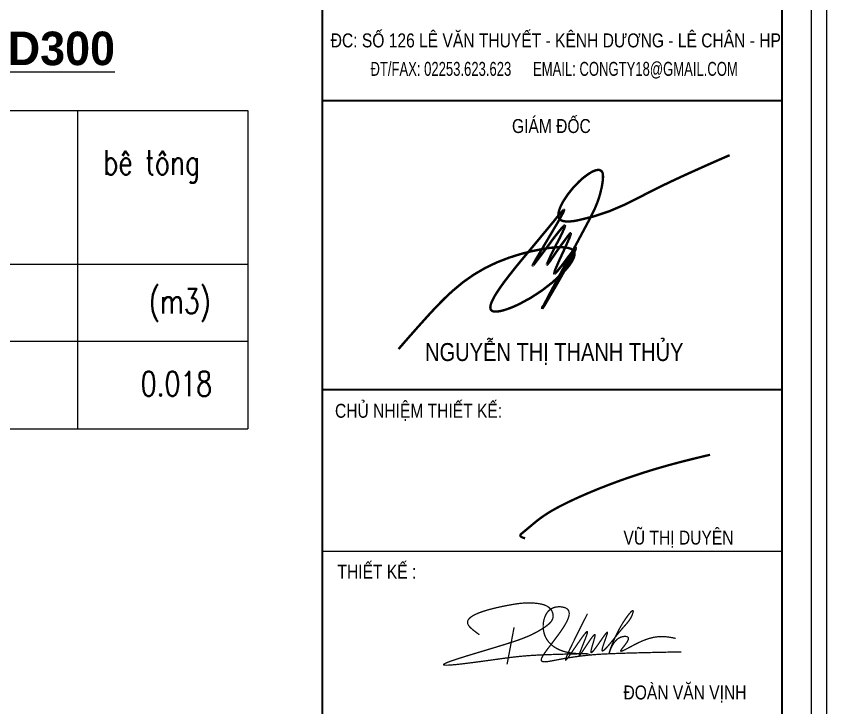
# Model space of a CAD drawing. Header units: inches. Extents: x -676 to 53517, y -16349 to 46516.
# Drawn here: x 33189 to 34831, y -2276 to -876 of the extents above; entities that cross this region are included whole.
import ezdxf
from ezdxf.enums import TextEntityAlignment as Align

# ---------------------------------------------------------------- set-up
doc = ezdxf.new("R2010")
doc.units = ezdxf.units.IN
doc.header["$MEASUREMENT"] = 0
for name, color, linetype in [('ENTTNTHIETKE1', 2, 'Continuous'), ('KHUNGTEN', 5, 'Continuous'), ('T.bao', 6, 'Continuous'), ('TXT', 5, 'Continuous')]:
    doc.layers.add(name, color=color, linetype=linetype)
for name, color, linetype, lineweight in [('ISO', 153, 'Continuous', 13), ('LC ISO', 153, 'Continuous', 13), ('LC Net dam 1', 30, 'Continuous', 30), ('LC Net thay', 7, 'Continuous', 25), ('LC Text1', 3, 'Continuous', 20), ('LC Text2', 7, 'Continuous', 25), ('THEP', 1, 'Continuous', 35)]:
    doc.layers.add(name, color=color, linetype=linetype, lineweight=lineweight)
doc.styles.add('LC 1', font='')
doc.styles.add('LC 3', font='vnsimli.shx', dxfattribs={"width": 0.75})
doc.styles.add('style1', font='')
doc.styles.add('T2', font='', dxfattribs={"width": 0.8})
doc.styles.get('LC 1').set_extended_font_data('.VnAvantH', bold=True)
doc.styles.get('style1').set_extended_font_data('.VnAvantH')
doc.styles.get('T2').set_extended_font_data('.VnArialH')

# ---------------------------------------------------------------- blocks, each defined once
blk = doc.blocks.new('TIEUDE2')
at = {"layer": 'LC Text2', "color": 7, "style": 'LC 1'}
blk.add_attdef('%%UTIªU§Ò', text='', height=3.5, dxfattribs=at).set_placement((0, 0), align=Align.BOTTOM_CENTER)
blk.add_attdef('TL', text='', height=2.2, dxfattribs=at).set_placement((0, -1.800000000000011), align=Align.TOP_CENTER)
blk = doc.blocks.new('chu ki Miss Duyen')
at = {"layer": 'ISO', "ltscale": 2, "const_width": 40}
blk.add_lwpolyline([(842.5517968513304, 224.5242931772373), (838.3758686289402, 224.8301950237437), (836.2845564869458, 224.9884043185375), (834.1892267079893, 225.1529236591596), (832.0885400797561, 225.3258563942363), (829.9811573899278, 225.5093058723796), (827.8657394261791, 225.7053754422013), (826.8045987127334, 225.8088000579373), (825.7409469761915, 225.9161684523206), (824.6746168150094, 226.0277435439275), (823.6054408276505, 226.1437882513346), (822.5332516125709, 226.2645654931257), (821.4578817682304, 226.3903381878699), (820.3791638930961, 226.5213692541438), (819.2969305856168, 226.657921610531), (818.2110144442631, 226.8002581756009), (817.1212480674876, 226.9486418679371), (816.0274640537573, 227.1033356061089), (814.9294950015246, 227.2646023087), (813.8271735092567, 227.4327048942796), (812.7203321754059, 227.6079062814315), (811.6088035984394, 227.7904693887322), (810.4924203768132, 227.9806571347435), (809.3710151089908, 228.1787324380639), (808.2444203934283, 228.3849582172552), (807.1124688285854, 228.5995973909012), (805.9749930129292, 228.8229128775711), (804.8318255449121, 229.0551675958486), (803.6827990229976, 229.2966244643103), (802.5277460456418, 229.5475464015253), (801.3664992113117, 229.8081963260775), (800.1988911184635, 230.0788371565432), (799.0247543655569, 230.3597318114989), (797.843921551048, 230.651143209514), (796.6811180879595, 230.9469067674945), (795.4617446857301, 231.2665234855522), (794.2614852108236, 231.5907624610845), (793.056669774196, 231.9260636092222), (791.8485212992528, 232.2724393437747), (790.6382627093844, 232.6299020785737), (789.4271169279891, 232.9984642274285), (788.2163068784685, 233.3781382041707), (787.0070554842168, 233.7689364226098), (785.8005856686286, 234.1708712965701), (784.5981203551055, 234.5839552398684), (783.4008824670382, 235.0082006663288), (782.210094927832, 235.4436199897682), (781.0269806608776, 235.8902256240108), (779.8527625895731, 236.3480299828734), (778.6886636373201, 236.817045480173), (777.5359067275094, 237.2972845297336), (776.9641637020832, 237.5416167659278), (776.3957147835426, 237.7887595453722), (775.8307128373126, 238.0387144197884), (775.2693107288178, 238.2914829409128), (774.7116613234793, 238.5470666604597), (774.1579174867256, 238.8054671301652), (773.6082320839814, 239.0666859017583), (773.0627579806678, 239.330724526968), (772.5216480422168, 239.5975845575085), (771.9850551340423, 239.8672675451235), (771.45313212158, 240.1397750415272), (770.9260318702436, 240.4151085984558), (770.4039072454689, 240.6932697676457), (769.8869111126733, 240.9742601007965), (769.3751963372852, 241.2580811496591), (768.868915784722, 241.5447344659478), (768.3682223204196, 241.8342216014062), (767.8732688097916, 242.1265441077412), (767.3842081182702, 242.4217035366964), (766.9011931112764, 242.7197014399935), (766.4243766542386, 243.0205393693614), (765.9539116125743, 243.3242188765216), (765.4899508517155, 243.6307415132105), (765.0326472370834, 243.9401088311497), (764.5821536341064, 244.2523223820681), (764.1386229082018, 244.5673837176946), (763.7022079247981, 244.8852943897509), (763.2730615493238, 245.2060559499732), (762.8513366471961, 245.5296699500905), (762.4371860838473, 245.856137941817), (762.0307627246948, 246.185461476889), (761.6322194351706, 246.5176421070355), (761.2417090806921, 246.8526813839781), (760.8593845266878, 247.1905808594529), (760.4853986385824, 247.5313420851744), (760.1199042818007, 247.8749666128788), (759.7630543217638, 248.2214559943022), (759.4150016239037, 248.5708117811519), (759.0758990536378, 248.9230355251711), (758.7458994763911, 249.2781287780817), (758.4251557575953, 249.6360930916126), (758.1138207626682, 249.9969300174853), (757.8120473570343, 250.3606411074361), (757.5199884061221, 250.7272279131867), (757.2377967753491, 251.0966919864586), (756.9656253301546, 251.4690348789954), (756.7036269359487, 251.8442581425188), (756.4519544581635, 252.2223633287504), (756.2107607622202, 252.6033519894263), (755.980198713547, 252.987225676261), (755.7604211775651, 253.373985940998), (755.5515810196994, 253.7636343353515), (755.353831105378, 254.1561724110579), (755.1673243000223, 254.5516017198388), (754.9228993052384, 255.1161388563341), (754.8286427091589, 255.3511389286141), (754.6766167006426, 255.7552263960388), (754.5360284405506, 256.1621487988159), (754.40676778946, 256.5718682497463), (754.2887246079445, 256.9843468616382), (754.1817887565885, 257.3995467472996), (754.0858500959657, 257.8174300195242), (754.000798486657, 258.23795879112), (753.9265237892432, 258.6610951748808), (753.862915864298, 259.0868012836218), (753.8098645724021, 259.5150392301366), (753.7672597741366, 259.9457711272407), (753.734991330075, 260.3789590877204), (753.7129491008018, 260.8145652243838), (753.7010229468906, 261.2525516500464), (753.6991027289223, 261.6928804774943), (753.7070783074741, 262.1355138195358), (753.724839543127, 262.5804137889791), (753.7522762964581, 263.0275424986248), (753.7892784280448, 263.4768620612667), (753.8357357984678, 263.9283345897202), (753.8915382683044, 264.381922196786), (753.9565756981356, 264.8375869952579), (754.0307379485348, 265.2952910979511), (754.113914880083, 265.7549966176521), (754.2059963533611, 266.2166656671834), (754.3068722289463, 266.6802603593314), (754.4164323674158, 267.1457428069116), (754.5345666293506, 267.6130751227174), (754.6611648753242, 268.0822194195644), (754.7961169659211, 268.5531378102387), (754.9393127617186, 269.0257924075486), (755.090642123294, 269.5001453243021), (755.2499949112243, 269.9761586733002), (755.4172609860907, 270.4537945673437), (755.5923302084702, 270.9330151192407), (755.7750924389402, 271.4137824417849), (755.9654375380851, 271.8960586477915), (756.1632553664786, 272.379805850047), (756.3684357846978, 272.8649861613667), (756.5808686533237, 273.3515616945515), (756.8004438329372, 273.8394945624095), (757.0270511841118, 274.3287468777271), (757.260580567432, 274.8192807533196), (757.5009218434716, 275.3110583019879), (757.7479648728076, 275.8040416365402), (758.0015995160247, 276.29819286977), (758.2617156336964, 276.7934741144782), (758.5282030864073, 277.2898474834801), (758.8009517347273, 277.7872750895694), (759.0798514392409, 278.285719045547), (759.3647920605254, 278.7851414642282), (759.6556634591616, 279.2855044583994), (759.9523554957232, 279.7867701408759), (760.254758030791, 280.2889006244586), (760.5627609249423, 280.7918580219484), (760.8762540387615, 281.2956044461462), (761.1951272328188, 281.8001020098527), (761.5192703676985, 282.3053128258834), (761.8485733039779, 282.8111990070247), (762.1829259022343, 283.3177226660919), (762.5222180230485, 283.8248459158785), (762.8663395269978, 284.3325308692001), (763.2151802746594, 284.8407396388429), (763.5686301266142, 285.3494343376224), (763.9265789434357, 285.8585770783393), (764.2889165857123, 286.3681299737946), (765.026317788921, 287.3883146801309), (765.7799526208692, 288.4096853590527), (766.5489399661892, 289.4319389129887), (767.3323987095027, 290.4547722443604), (768.1294477354422, 291.4778822555891), (768.9392059286329, 292.5009658490962), (769.7607921737108, 293.5237199273106), (770.5933253552976, 294.5458413926463), (771.4359243580184, 295.5670271475392), (772.2877080665166, 296.5869740943963), (773.147795365403, 297.6053791356535), (774.0153051393172, 298.621939173725), (774.8893562728845, 299.6363511110394), (775.7690676507336, 300.6483118500255), (776.6535581574935, 301.6575182930901), (777.541946677793, 302.6636673426692), (778.4333520962609, 303.666455901177), (780.2216891662065, 305.6607391546931), (781.1168585869455, 306.6516276545444), (782.0115204443646, 307.6379432730173), (782.9047936230963, 308.6193829125405), (783.7957970077659, 309.5956434755353), (784.6836494829986, 310.5664218644233), (785.5674699334304, 311.5314149816259), (786.2066991903121, 312.2288610494579), (787.3198214841832, 313.4429706930678), (788.1878126904157, 314.3894352486896), (789.050435560468, 315.3298118121675), (789.9077715171916, 316.2641974376311), (790.7599019834197, 317.1926891791954), (791.6069083819966, 318.1153840909901), (792.4488721357666, 319.0323792271301), (793.2858746675702, 319.9437716417524), (794.1179974002443, 320.8496583889792), (794.945321756637, 321.7501365229182), (795.7679291595887, 322.6453030977136), (796.5859010319364, 323.5352551674732), (797.3993187965243, 324.4200897863338), (798.2082638761931, 325.2999040084105), (799.0128176937833, 326.1747948878256), (799.8130616721428, 327.0448594787085), (800.6090772341049, 327.910194835189), (801.4009458025175, 328.7708980113748), (802.1887488002176, 329.6270660613955), (802.9725676500493, 330.4787960393805), (803.7524837748533, 331.3261849994524), (804.5285785974738, 332.169329995726), (805.3009335407478, 333.0083280823383), (806.0696300275158, 333.8432763134042), (806.8347494806258, 334.6742717430461), (807.5963733229146, 335.5014114253936), (808.3545829772265, 336.3247924145689), (809.1094598663985, 337.1445117646945), (809.8610854132748, 337.9606665298998), (810.6095410406997, 338.7733537642926), (811.35490817151, 339.582670522017), (812.0972682285537, 340.3887138571808), (812.8367026346641, 341.191580823921), (814.3071201854655, 342.7881738685901), (815.7668122066461, 344.3732260890247), (817.2164300809418, 345.9475139182177), (818.6566251910808, 347.5118137891404), (820.0880489197953, 349.0669021348076), (821.5113526498244, 350.6135553881904), (822.9271877638894, 352.1525499822819), (824.3362056447368, 353.6846623500751), (825.739057675084, 355.2106689245629), (827.1363952376705, 356.7313461387312), (828.5288697152282, 358.2474704255728), (829.9171324904892, 359.7598182180736), (831.3018349461854, 361.2691659492266), (834.0631644298082, 364.2819669594392), (839.5717604024903, 370.3057312952369), (841.5452825030079, 372.468824414711), (845.0944945374977, 376.3661403891092), (847.8672421682677, 379.4169282506482), (850.6476360439701, 382.4811081811422), (853.4356403530692, 385.5583322964449), (856.2312192840291, 388.6482527124244), (859.034337025314, 391.75052154492), (861.8449577653882, 394.8647909097926), (864.663045692716, 397.9907129228959), (867.4885649957614, 401.1279397000762), (870.3214798629815, 404.2761233571946), (873.1617544828478, 407.4349160101046), (876.0093530438207, 410.6039697746601), (878.864239734361, 413.7829367667073), (881.7263787429401, 416.9714691020999), (884.595734258015, 420.1692188967063), (887.4722704680498, 423.3758382663655), (890.3559515615125, 426.5909793269311), (893.2467417268635, 429.8142941942642), (896.1446051525672, 433.0454349842184), (899.0495060270841, 436.2840538126402), (901.9614085388821, 439.5298027953904), (904.8802768764253, 442.7823340483155), (907.8060752281744, 446.0412996872765), (910.7387677825973, 449.3063518281197), (913.6783187281508, 452.577142586706), (916.6246922533028, 455.853324078882), (919.5778525465175, 459.1345484205085), (922.5377637962556, 462.420467727432), (925.5043901909849, 465.7107341155061), (928.4776959191659, 469.0049997005917), (931.4576451692665, 472.3029165985354), (934.4442021297436, 475.604136925198), (937.4373309890652, 478.9083127964259), (940.4369959356918, 482.2150963280801), (943.4431611580912, 485.524139636007), (946.4557908447277, 488.8350948360603), (949.4748491840583, 492.1476140440936), (952.5003003645543, 495.461349375968), (955.5321085746727, 498.7759529475297), (958.5702380028815, 502.0910768746326), (961.6146528376448, 505.4063732731374), (964.6653172674232, 508.7214942588907), (967.722195480681, 512.0360919477462), (970.7852516658822, 515.3498184555574), (973.8544500114949, 518.6623258981781), (976.9297547059759, 521.9732663914692), (980.0111299377895, 525.2822920512772), (983.0985398954035, 528.5890549934556), (986.1919487672822, 531.8932073338583), (989.2913207418824, 535.1944011883388), (992.3966200076757, 538.4922886727581), (995.507810753119, 541.7865219029554), (998.6248571666802, 545.0767529947989), (1001.747723436823, 548.3626340641349), (1004.876373752009, 551.6438172268172), (1008.010772300702, 554.9199545986921), (1011.150883271366, 558.190698295628), (1014.296670852465, 561.4557004334711), (1017.448099232464, 564.7146131280751), (1020.605132599827, 567.9670884952939), (1023.76773514301, 571.2127786509809), (1026.935871050489, 574.45133571099), (1030.109504510718, 577.6824117911747), (1033.288599712163, 580.9056590073887), (1036.47312084329, 584.1207294754859), (1039.663032092561, 587.3272753113124), (1042.858297648439, 590.5249486307366), (1046.058881699391, 593.7134015496049), (1048.670473902137, 596.304144986847), (1052.475864317388, 600.0613694381973), (1055.692200977937, 603.2206784700902), (1058.913730817949, 606.3702794761775), (1062.140426231148, 609.5102382149198), (1065.372259611278, 612.6406204448067), (1068.609203352058, 615.761491924306), (1071.851229847223, 618.8729184118783), (1075.098311490503, 621.974965666006), (1078.350420675626, 625.0676994451642), (1081.607529796329, 628.1511855078279), (1084.869611246333, 631.2254896124577), (1088.136637419379, 634.2906775175361), (1091.408580709191, 637.3468149815308), (1094.685413509502, 640.3939677629169), (1097.967108214041, 643.4322016201695), (1101.253637216541, 646.4615823117565), (1104.544972910731, 649.4821755961602), (1107.84108769034, 652.4940472318413), (1111.141953949103, 655.4972629772747), (1114.447544080747, 658.4918885909428), (1117.757830479004, 661.4779898313063), (1121.072785537603, 664.4556324568475), (1124.392381650276, 667.4248822260342), (1127.716591210752, 670.3858048973416), (1131.045386612765, 673.3384662292447), (1134.378740250042, 676.2829319802113), (1137.716624516317, 679.2192679087093), (1141.059011805315, 682.1475397732283), (1144.405874510776, 685.0678133322217), (1147.757185026421, 687.9801543441718), (1151.112915745984, 690.8846285675609), (1154.473039063196, 693.7813017608423), (1157.83752737179, 696.6702396825058), (1161.206353065492, 699.5515080910118), (1164.579488538038, 702.4251727448354), (1167.956906183153, 705.2912994024591), (1171.338578394571, 708.1499538223434), (1174.724477566022, 711.0012017629706), (1178.114576091233, 713.8451089828086), (1181.50884636394, 716.6817412403325), (1184.907260777873, 719.5111642940101), (1188.309791726759, 722.3334439023165), (1191.716411604331, 725.1486458237341), (1195.12709280432, 727.9568358167162), (1198.541807720452, 730.7580796397524), (1201.960528746466, 733.5524430513105), (1205.383228276085, 736.3399918098658), (1208.809878703043, 739.1207916738858), (1212.240452421072, 741.8949084018386), (1215.674921823898, 744.6624077522138), (1219.113259305257, 747.4233554834718), (1222.555437258878, 750.1778173540806), (1226.001428078485, 752.9258591225298), (1229.45120415782, 755.6675465472799), (1232.904737890603, 758.4029453868061), (1236.362001670572, 761.1321213995834), (1239.822967891454, 763.8551403440797), (1243.287608946979, 766.5720679787701), (1246.755897230883, 769.2829700621296), (1250.227805136888, 771.9879123526334), (1253.703305058734, 774.6869606087421), (1257.182369390142, 777.3801805889452), (1260.664970524849, 780.0676380517034), (1264.151080856587, 782.749398755499), (1267.640672779082, 785.4255284587925), (1271.133718686066, 788.0960929200664), (1274.630190971267, 790.7611578977885), (1278.13006202842, 793.4207891504338), (1281.633304251256, 796.0750524364776), (1285.139890033501, 798.7240135143875), (1288.64979176889, 801.3677381426387), (1292.16298185115, 804.0062920797063), (1295.679432674016, 806.6397410840582), (1299.199116631215, 809.2681509141767), (1302.722006116477, 811.8915873285223), (1306.248073523537, 814.5101160855702), (1309.777291246119, 817.1238029438027), (1313.309631677959, 819.7327136616877), (1316.845067212787, 822.336913997693), (1320.383570244332, 824.9364697102937), (1323.925113166322, 827.531446557965), (1327.469668372494, 830.1219102991745), (1331.017208256573, 832.7079266924047), (1334.567705212296, 835.2895614961235), (1338.121131633387, 837.8668804687986), (1341.677459913575, 840.4399493689125), (1345.236662446601, 843.0088339549329), (1348.798711626187, 845.5735999853277), (1352.363579846064, 848.1343132185793), (1355.931239499965, 850.6910394131482), (1359.50166298162, 853.2438443275241), (1363.074822684761, 855.7927937201603), (1366.650691003117, 858.3379533495463), (1370.22924033042, 860.8793889741501), (1373.810443060396, 863.4171663524394), (1377.394271586782, 865.9513512428894), (1380.980698303301, 868.4820094039751), (1384.569695603692, 871.0092065941644), (1391.755291531001, 876.0534810957688), (1398.950838518547, 881.0847008154669), (1406.156115716178, 886.1033918210524), (1413.370902273738, 891.1100801803041), (1420.594977341072, 896.1052919610083), (1427.828120068025, 901.0895532309441), (1435.070109604443, 906.0633900578978), (1442.320725100166, 911.0273285096409), (1447.471467785421, 914.5444290796877), (1456.847004268042, 920.9274396657129), (1464.122419147796, 925.8640362227743), (1471.40592008398, 930.7917199361545), (1478.697436204617, 935.7105284089048), (1485.996896637731, 940.6204992440689), (1493.304230511352, 945.5216700447054), (1500.619366953502, 950.4140784138654), (1507.94223509221, 955.2977619546), (1515.272764055495, 960.1727582699459), (1522.610882971388, 965.0391049629761), (1529.956520967913, 969.8968396367345), (1537.309607173094, 974.745999894265), (1544.670070714961, 979.5866233386259), (1552.037840721532, 984.4187475728686), (1559.41284632084, 989.2424102000441), (1566.795016640906, 994.0576488232036), (1574.184280809757, 998.8645010453911), (1581.580567955418, 1003.663004469672), (1588.983807205914, 1008.453196699083), (1596.393927689274, 1013.235115336691), (1603.810858533518, 1018.008797985538), (1611.234528866677, 1022.774282248669), (1618.664867816769, 1027.531605729149), (1626.101804511825, 1032.280806030016), (1633.545268079873, 1037.021920754334), (1640.995187648932, 1041.754987505148), (1648.451492347034, 1046.480043885509), (1655.914111302198, 1051.197127498468), (1663.382973642456, 1055.906275947083), (1670.858008495827, 1060.607526834399), (1678.339144990339, 1065.300917763459), (1685.826312254019, 1069.986486337337), (1693.319439414892, 1074.664270159061), (1700.818455600984, 1079.334306831697), (1708.323289940319, 1083.99663395829), (1715.833871560924, 1088.651289141897), (1723.350129590821, 1093.298309985563), (1730.871993158038, 1097.937734092338), (1738.399391390602, 1102.569599065282), (1745.932253416537, 1107.193942507438), (1753.470508363869, 1111.810802021864), (1761.014085360621, 1116.420215211605), (1768.562913534821, 1121.022219679719), (1776.116922014495, 1125.616853029249), (1783.676039927665, 1130.204152863254), (1791.240196402359, 1134.784156784786), (1798.809320566605, 1139.356902396888), (1806.383341548422, 1143.922427302619), (1813.962188475842, 1148.480769105023), (1821.545790476888, 1153.031965407165), (1829.134076679584, 1157.576053812081), (1836.726976211958, 1162.113071922831), (1844.324418202035, 1166.643057342459), (1851.926331777839, 1171.166047674022), (1859.532646067393, 1175.682080520579), (1867.143290198728, 1180.191193485167), (1874.758193299869, 1184.693424170844), (1882.377284498838, 1189.188810180654), (1890.000492923664, 1193.677389117664), (1897.627747702369, 1198.159198584915), (1905.258977962978, 1202.634276185461), (1912.894112833521, 1207.102659522345), (1920.533081442023, 1211.564386198632), (1928.175812916506, 1216.019493817366), (1935.822236384996, 1220.468019981599), (1943.472280975519, 1224.910002294382), (1951.125875816102, 1229.345478358766), (1958.782950034773, 1233.774485777802), (1963.573826641426, 1236.541350008396), (1974.107281320685, 1242.613230317147), (1981.774485633654, 1247.022996022679), (1989.44504055327, 1251.426362440507), (1997.118940363758, 1255.823333038948), (2004.796179349341, 1260.213911286301), (2012.476751794238, 1264.598100650874), (2020.160651982682, 1268.975904600979), (2027.847874198891, 1273.347326604919), (2035.538412727092, 1277.712370131005), (2043.232261851503, 1282.071038647533), (2050.929415856353, 1286.423335622821), (2058.62986902587, 1290.769264525174), (2066.333615644267, 1295.1088288229), (2074.040649995779, 1299.442031984305), (2081.75096636462, 1303.768877477683), (2089.464559035023, 1308.089368771361), (2097.181422291203, 1312.403509333642), (2104.901550417395, 1316.711302632822), (2112.624937697812, 1321.012752137212), (2120.351578416685, 1325.307861315123), (2128.081466858232, 1329.596633634865), (2135.814597306682, 1333.879072564734), (2143.550964046259, 1338.155181573049), (2151.290561361184, 1342.424964128106), (2159.033383535683, 1346.688423698215), (2166.779424853976, 1350.945563751695), (2174.528679600295, 1355.196387756834), (2182.281142058855, 1359.440899181951), (2190.036806513886, 1363.679101495349), (2197.795667249608, 1367.910998165338), (2205.557718550248, 1372.136592660216), (2213.322954700026, 1376.355888448299), (2221.091369983173, 1380.568888997899), (2228.862958683905, 1384.775597777305), (2236.63771508645, 1388.976018254842), (2244.415633475033, 1393.170153898805), (2252.196708133877, 1397.358008177507), (2259.9809333472, 1401.539584559257), (2267.768303399236, 1405.714886512353), (2275.558812574203, 1409.883917505111), (2283.352455156328, 1414.046681005828), (2291.149225429828, 1418.203180482822), (2298.949117678934, 1422.353419404397), (2306.752126187872, 1426.497401238848), (2314.558245240856, 1430.635129454502), (2322.367469122117, 1434.766607519654), (2330.17979211588, 1438.891838902608), (2337.995208506363, 1443.010827071681), (2345.813712577798, 1447.12357549517), (2353.635298614401, 1451.230087641394), (2361.4599609004, 1455.330366978647), (2369.287693720016, 1459.424416975242), (2377.11849135748, 1463.512241099481), (2384.952348097009, 1467.593842819682), (2392.789258222827, 1471.669225604142), (2400.629216019162, 1475.738392921172), (2408.472215770234, 1479.801348239082), (2416.318251760269, 1483.858095026175), (2424.167318273492, 1487.908636750755), (2432.019409594126, 1491.952976881126), (2439.874520006393, 1495.991118885613), (2447.732643794523, 1500.023066232505), (2455.593775242731, 1504.048822390112), (2463.457908635246, 1508.068390826746), (2471.325038256291, 1512.081775010716), (2479.195158390092, 1516.08897841032), (2487.068263320867, 1520.090004493868), (2494.944347332847, 1524.084856729671), (2502.823404710252, 1528.073538586032), (2510.705429737311, 1532.056053531262), (2518.59041669824, 1536.032405033664), (2526.478359877266, 1540.00259656155), (2534.369253558616, 1543.966631583222), (2542.263092026511, 1547.924513566984), (2550.159869565174, 1551.876245981148), (2558.059580458834, 1555.821832294023), (2565.96221899171, 1559.761275973913), (2573.867779448025, 1563.694580489129), (2581.776256112007, 1567.621749307968), (2589.68764326788, 1571.542785898746), (2597.601935199862, 1575.457693729768), (2605.519126192186, 1579.366476269337), (2613.439210529068, 1583.269136985764), (2621.362182494737, 1587.165679347352), (2629.288036373411, 1591.056106822412), (2637.216766449321, 1594.940422879255), (2645.148367006688, 1598.818630986178), (2653.082832329732, 1602.690734611489), (2661.020156702685, 1606.556737223502), (2668.960334409763, 1610.416642290525), (2676.903359735195, 1614.270453280857), (2684.849226963204, 1618.118173662806), (2692.797930378012, 1621.959806904684), (2700.749464263845, 1625.795356474788), (2708.703822904925, 1629.624825841442), (2716.661000585478, 1633.448218472942), (2724.620991589731, 1637.265537837593), (2732.583790201898, 1641.076787403705), (2740.549390706212, 1644.881970639581), (2748.517787386892, 1648.681091013539), (2756.488974528162, 1652.474151993876), (2764.462946414253, 1656.261157048903), (2772.439697329381, 1660.042109646922), (2780.419221557771, 1663.817013256245), (2788.401513383647, 1667.585871345182), (2796.386567091238, 1671.348687382029), (2804.374376964763, 1675.105464835106), (2812.36493728845, 1678.856207172706), (2820.358242346516, 1682.60091786315), (2828.354286423189, 1686.339600374733), (2836.353063802697, 1690.072258175773), (2844.354568769257, 1693.798894734566), (2852.358795607095, 1697.51951351943), (2860.365738600438, 1701.234117998662), (2868.375392033508, 1704.942711640571), (2876.387750190526, 1708.64529791347), (2884.40280735572, 1712.341880285661), (2892.420557813311, 1716.032462225448), (2900.44099584753, 1719.717047201149), (2908.46411574259, 1723.395638681061), (2916.489911782723, 1727.068240133493), (2924.518378252145, 1730.734855026749), (2932.549509435092, 1734.395486829148), (2940.583299615777, 1738.050139008985), (2948.61974307843, 1741.698815034564), (2956.658834107271, 1745.341518374204), (2964.700566986528, 1748.978252496207), (2972.744936000421, 1752.609020868884), (2980.791935433175, 1756.233826960532), (2988.841559569017, 1759.852674239461), (2996.893802692168, 1763.465566173982), (3004.948659086855, 1767.072506232413), (3013.006123037296, 1770.673497883035), (3021.066188827717, 1774.268544594168), (3029.128850742345, 1777.857649834121), (3037.194103065402, 1781.440817071198), (3045.261940081113, 1785.018049773709), (3053.332356073701, 1788.589351409952), (3061.405345327388, 1792.154725448243), (3069.480902126405, 1795.714175356894), (3077.559020754965, 1799.267704604201), (3085.639695497299, 1802.815316658467), (3093.722920637632, 1806.357014988018), (3101.808690460184, 1809.892803061142), (3109.89699924918, 1813.422684346158), (3117.987841288847, 1816.946662311362), (3126.081210863405, 1820.464740425072), (3134.177102257079, 1823.976922155583), (3142.275509754094, 1827.483210971215), (3150.376427638672, 1830.98361034027), (3156.035637649591, 1833.424816788), (3166.585765045602, 1837.966773908032), (3174.694149625782, 1841.449613142613), (3182.804980010314, 1844.926697647454), (3190.91823235682, 1848.398083395165), (3199.033882822911, 1851.863826358349), (3207.151907566196, 1855.323982509603), (3215.272282744303, 1858.778607821543), (3223.394984514838, 1862.227758266767), (3231.519989035423, 1865.671489817883), (3239.64727246367, 1869.109858447489), (3247.776810957192, 1872.542920128202), (3255.908580673611, 1875.970730832618), (3264.042557770532, 1879.393346533339), (3272.178718405579, 1882.810823202977), (3280.317038736368, 1886.223216814135), (3288.457494920509, 1889.630583339414), (3296.60006311562, 1893.032978751427), (3304.74471947932, 1896.430459022769), (3312.891440169216, 1899.823080126051), (3321.04020134293, 1903.210898033867), (3329.190979158077, 1906.593968718844), (3337.34374977227, 1909.972348153562), (3345.498489343125, 1913.34609231064), (3353.655174028259, 1916.715257162679), (3361.813779985285, 1920.079898682285), (3369.974283371819, 1923.440072842066), (3378.136660345481, 1926.795835614612), (3386.300887063881, 1930.147242972547), (3394.466939684633, 1933.494350888468), (3402.634794365356, 1936.83721533497), (3410.804427263665, 1940.175892284671), (3418.975814537178, 1943.510437710174), (3427.148932343505, 1946.840907584083), (3435.323756840266, 1950.167357878992), (3451.678430535543, 1956.808423622264), (3468.039644883931, 1963.434082720829), (3484.407209146357, 1970.04478295552), (3500.780932583741, 1976.640972107176), (3517.16062445701, 1983.223097956645), (3533.546094027082, 1989.791608284751), (3549.937150554884, 1996.346950872336), (3566.33360330134, 2002.889573500237), (3582.73526152737, 2009.419923949303), (3599.141934493902, 2015.938450000351), (3615.553431461853, 2022.445599434235), (3631.969561692153, 2028.941820031796), (3648.390134445719, 2035.427559573851), (3664.814958983479, 2041.903265841262), (3681.243844566354, 2048.369386614853), (3697.676600455266, 2054.826369675458), (3714.113035911141, 2061.274662803924), (3730.552960194902, 2067.71471378109), (3746.996182567469, 2074.146970387788), (3763.44251228977, 2080.571880404859), (3779.891758622725, 2086.989891613135), (3796.343730827259, 2093.401451793463), (3812.798238164298, 2099.807008726675), (3827.872769781145, 2105.669431627561)], dxfattribs=at)
blk = doc.blocks.new('doan van vinh')
at = {"layer": 'LC ISO', "const_width": 30}
for points in [[(-1825.591872869242, 454.0558186425187), (-1883.841638988835, 496.4434628192103), (-1939.722031624984, 538.5830924264737), (-1990.863677294243, 580.2266928948229), (-2034.897202513168, 621.126249654917), (-2053.50799074018, 641.2195070913585), (-2069.453233798316, 661.0337481372408), (-2082.436760002146, 680.5379709713452), (-2093.675137105236, 703.450250515074), (-2098.371448657163, 718.4951213235036), (-2101.080298295437, 736.9118873176631), (-2100.427897352932, 754.9525942321343), (-2096.553759314362, 772.618406088266), (-2089.59739766444, 789.9104869071452), (-2079.698325887878, 806.8300007101789), (-2066.996057469392, 823.3781115185411), (-2051.630105893694, 839.5559833535808), (-2033.7399846455, 855.3647802364721), (-2013.46520720952, 870.8056661885348), (-1990.945287070469, 885.8798052309721), (-1966.319737713063, 900.5883613850747), (-1911.30980528203, 928.9133811133215), (-1849.55151779413, 955.7900375434256), (-1782.160983127072, 981.2276428453333), (-1710.254309158564, 1005.235509189224), (-1634.947603766311, 1027.822948745132), (-1557.356974828024, 1048.999273683148), (-1399.788377824182, 1087.155828385876), (-1322.04262551404, 1104.154682490742), (-1246.477381168698, 1119.779670657968), (-1178.958693574689, 1133.120633570972), (-1105.993817633788, 1146.927694447222), (-1041.41734507801, 1158.376668769459), (-979.8243870246006, 1168.309504537494), (-920.5600861717321, 1176.648682710074), (-862.969585217581, 1183.316684245801), (-750.190553798132, 1191.329081241478), (-693.6923087291843, 1192.518438618805), (-636.2484343516526, 1191.726543194032), (-577.204073363715, 1188.875875925849), (-540.6110109582487, 1186.134379586467), (-452.873996913956, 1176.135288772173), (-389.8727441693909, 1164.405700064264), (-328.8634512755798, 1147.395688383782), (-299.7106743494041, 1136.50686472599), (-271.7817488779529, 1123.813544281584), (-245.3186286919054, 1109.154263369477), (-220.5632676219402, 1092.367558308499), (-197.7576194987378, 1073.291965417506), (-177.1436381529747, 1051.766021015414), (-162.19950282643, 1032.394836679217), (-143.4851962357043, 1000.963116820407), (-131.0378996080472, 972.4060643773118), (-121.9588018486502, 942.6746160030889), (-116.5852101922692, 912.4852976300172), (-115.25443187366, 882.5546351902594), (-116.2384457803182, 867.6452784039429), (-125.6473746888969, 825.9072165540128), (-136.9184793537406, 799.4829736035026), (-151.6730658204888, 774.2523980670958), (-169.4822151157623, 750.1567438797792), (-189.9170082661858, 727.1372649767436), (-236.9478502389775, 684.0918487642193), (-289.334239951856, 644.646180910524), (-344.3460057565417, 607.8782434655586), (-397.0577702984829, 574.7098024273582), (-449.285936219273, 543.4983143635618), (-500.7009703403828, 514.4478963878937), (-602.5782365384493, 461.8385417528916), (-705.6627556024669, 414.8982806260465), (-812.9277142422152, 371.643655111111), (-869.0569792497972, 350.7786251154612), (-927.3462991674805, 330.0912073116924), (-988.1673223339894, 309.3334694627847), (-1076.338421050684, 280.3101381779416), (-1118.857156752923, 266.6293832306692), (-1188.948185238497, 244.403477004671), (-1261.726158903763, 221.6681825066626), (-1336.745505752695, 198.5148059392232), (-1491.726031017465, 151.3190314063977), (-1808.978391925933, 55.92797042120947), (-1964.121075633241, 9.193583210173529), (-2039.262041314077, -13.61375286584371), (-2112.188660218336, -35.92610898552812), (-2182.455360349991, -57.6521789462131), (-2249.616569713023, -78.70065654529026), (-2313.226716311404, -98.98023558026762), (-2372.840228149109, -118.3996098484786), (-2428.011533230116, -136.8674731473729), (-2478.295059558397, -154.2925192744005), (-2523.245235137932, -170.5834420268657), (-2562.416487972692, -185.6489352023054), (-2595.363246066656, -199.3976925980242), (-2621.639937423798, -211.738408011588), (-2640.800990048093, -222.5797752403014), (-2652.400831943518, -231.830488081614), (-2655.993891114048, -239.3992403329466), (-2654.648635928719, -242.5243480490462), (-2650.934283788578, -245.2990387477912), (-2645.414964256271, -247.4027138650126), (-2637.538900159491, -249.1577335580951), (-2615.611865757294, -251.3659777306311), (-2585.942285207744, -251.9336798584554), (-2549.118953067836, -250.9750618298422), (-2505.730663894565, -248.6043455330655), (-2456.366212244922, -244.9357528563996), (-2401.614392675908, -240.0835056881479), (-2342.063999744513, -234.1618259165843), (-2278.303828007732, -227.2849354299833), (-2210.92267202256, -219.5670561166189), (-2140.509326345994, -211.1224098647945), (-2067.652585535025, -202.0652185627259), (-1916.964096737859, -182.5700883611571), (-1763.567562087022, -161.9954406180768), (-1612.17333803847, -141.2550504398241), (-1538.699078882537, -131.1082566581317), (-1467.49178104816, -121.2626929324761), (-1393.942488832475, -111.1173383950954), (-1334.101838657924, -102.9143341058516), (-1272.169095679131, -94.5142586096772), (-1212.924744148959, -86.61023093218682), (-1100.831832443697, -72.20178088452667), (-994.4843375605742, -59.51190766535001), (-890.5434935180265, -48.36353497710661), (-785.6705343344856, -38.57958652224625), (-676.5266940283918, -29.98298600321868), (-619.3098290851467, -26.07460487665958), (-559.7732066181752, -22.3966571224737), (-497.4994808797846, -18.92700820346363), (-432.0713061222759, -15.64352358249016), (-363.0713365979555, -12.52406872229767), (-290.082226559125, -9.54650908568874), (-173.2401935090038, -5.332539266441017), (-130.5167299614368, -3.929538301425055), (-44.27925049844816, -1.269576642313041), (44.27925049844816, 1.269576642313041), (221.202751700077, 5.895622801617719), (305.9894692078715, 7.93759803334251), (385.9406428556886, 9.768929604470031), (459.267131295057, 11.36715869346517), (492.8870118901759, 12.07184142546612), (524.1797931775063, 12.70982647888013), (552.9218324884896, 13.27830650098622), (578.8894871545644, 13.7744741391507), (601.859114507176, 14.19552204062347), (621.6070718777628, 14.53864285279997), (637.9097165977655, 14.80102922293008), (650.5434059986264, 14.97987379832193), (659.284497411787, 15.07236922628363), (663.909348168685, 15.07570815423969), (664.1943156007674, 14.98708322935272), (659.91575703947, 14.80368709898903), (655.2318071303544, 14.65207646749332), (637.080035360601, 14.18561010452686), (618.9830731079528, 13.87633578412351), (596.9890443057475, 13.68643960851477), (571.520016209488, 13.70634067920037), (542.9980560746835, 14.02645809750538), (511.8452311568435, 14.73721096495865), (478.48360871147, 15.92901838285616), (406.8222402601523, 20.11747327607009), (331.3904887647896, 27.31517558850464), (243.8525656101265, 40.34638616337907), (182.4079643538371, 53.54730727768037), (112.9575789310993, 73.31525882237474), (47.44835364778919, 97.42797065351624), (-13.88711769934525, 125.7635365407332), (-70.8162413135642, 158.2000502535957), (-123.1064233981197, 194.6156055617903), (-170.5250701562727, 234.8882962348289), (-212.8395877912772, 278.8962160423107), (-249.8173825063895, 326.5174587539514), (-281.2258605048646, 377.6301181392046), (-306.8324279899607, 432.112287967786), (-326.4044911649326, 489.8420620092656), (-342.9619364880054, 573.6896821860282), (-346.5190038922656, 614.4943943486433), (-346.6607660159007, 680.2315005908895), (-340.0016856408738, 746.3338056874636), (-326.4095217716458, 811.2143502344552), (-305.7520334126739, 873.2861748281575), (-292.7324672384293, 902.772892328765), (-277.8969795684216, 930.9623200646311), (-261.2290402782082, 957.656088110205), (-242.712119243346, 982.6558265400818), (-222.3296863393944, 1005.763165428711), (-200.0652114419099, 1026.779734850687), (-175.9021644264485, 1045.507164880459), (-149.8240151685713, 1061.747085592564), (-122.6151217483048, 1074.964087580476), (-91.95542921274955, 1086.029298113979), (-60.69517858346262, 1094.006519311952), (-28.56504130369285, 1099.357164993824), (3.903424912054106, 1102.205608359276), (36.17866234926896, 1102.676222608134), (67.72911329344879, 1100.893380940281), (98.02322003008521, 1096.981456555484), (126.5294248446744, 1091.0648226536), (152.7161700227089, 1083.267852434394), (169.3896389666334, 1076.754520124465), (196.2378934698008, 1062.505041606695), (213.3339815834352, 1049.698197586287), (227.4478348315679, 1035.349154503754), (238.6842715727826, 1019.512990629039), (247.1481101656627, 1002.244784231909), (252.9441689687883, 983.5996135821915), (256.1772663407455, 963.6325569497712), (256.9522206401143, 942.3986926044163), (255.3738502254837, 919.9530988160695), (251.5469734554281, 896.3508538544411), (245.5764086885347, 871.6470359894738), (237.566974283387, 845.8967234909651), (227.6234885985668, 819.1549946287123), (202.3536368242412, 762.9176008924842), (170.6054002342216, 703.3754809394886), (133.217325697171, 640.9692609284248), (91.02796008175392, 576.1395670179336), (44.87585025663157, 509.3270253667724), (-4.400456909531385, 440.9722621336114), (-108.971475790323, 301.3985755560861), (-228.7164778422621, 144.1255345138488), (-268.0531352203534, 91.65176832288853), (-315.6869831811755, 25.18265329266433), (-336.5380536120729, -6.151226308109472), (-354.7170584720434, -35.76776388959843), (-369.7028753576478, -63.32929189439164), (-380.974381865446, -88.49814276519464), (-388.0104555920061, -110.9366489446838), (-390.2899741338815, -130.3071428754192), (-387.2918150876385, -146.2719570002519), (-381.9827325259585, -154.9985047026421), (-363.8302110713021, -166.9213775025273), (-343.872886278069, -171.9149963797827), (-319.2852500126291, -173.8889976448263), (-290.7231802215802, -173.2539723867376), (-258.8425548515215, -170.4205116943631), (-224.2992518490564, -165.7992066566949), (-72.79261101656266, -137.6821371616679), (3.049602994519773, -122.9615474645689), (76.38932024612222, -109.2869757001172), (147.530178954913, -96.58205694388016), (216.6000287573979, -84.80519860854838), (283.7267192900863, -73.91480810710345), (412.6620210921074, -54.62706025721855), (535.3588814530385, -38.38607269700151), (652.8400974649458, -24.85910472937394), (766.1284662198959, -13.71341565699549), (876.246784809955, -4.616264782904182), (984.2178503271853, 2.765088590153027), (1197.809410511422, 13.7113656217989), (1364.343267230164, 20.04443801182788), (1527.027680146268, 25.41672423860291), (1641.19329737569, 28.87008889199933), (1875.334024189777, 35.29923057649285), (2115.885225326886, 41.20137902256101), (2361.244282206267, 46.70828253991203), (2859.975488868804, 57.06334802659694)], [(679.8726776315207, 940.1464633385476), (619.8896218378031, 821.3457702338928), (560.6534355313606, 703.8429834612762), (502.91098819947, 588.9360093527066), (447.4091493294027, 477.9227542402514), (420.731854782327, 424.2818670363049), (394.8947884084364, 372.1011244559195), (369.9913088936391, 321.542764790589), (346.1147749238462, 272.7690263317782), (323.3585451849649, 225.9421473710099), (301.8159783629053, 181.2243661998364), (281.5804331435775, 138.7779211096931), (262.7452682128915, 98.76505039216136), (245.4038422567537, 61.3479923386476), (229.649513961077, 26.68898524070391), (215.5756420117696, -5.049732610117644), (203.2755850947397, -33.70592292238143), (192.8427018958973, -59.1173474045645), (184.3703511011527, -81.12176776514389), (177.9518913964148, -99.55694571262575), (173.6806814675911, -114.2606429554871), (171.6500800005952, -125.0706212023215), (171.9534456813317, -131.8246421614604), (174.6841371957144, -134.3604675414972), (179.9355132296478, -132.5158590509964), (183.5356325307948, -129.9001926381025), (187.8009324690465, -126.1285783982894), (192.7430828801398, -121.1807365450659), (198.3737535998162, -115.0363872919697), (204.7046144638134, -107.675250852626), (211.7473353078685, -99.07704744054354), (219.5135859677212, -89.2214972692891), (223.8326631746313, -83.60501174841193), (237.2327038505528, -65.71219990105601), (247.1261200955878, -52.16634474453167), (268.7572940691298, -21.89597779331962), (292.5480013842316, 12.07110435285722), (318.1387356772093, 49.08510930719785), (345.1699905843807, 88.496244682814), (373.2822597420627, 129.6547180927591), (431.3118153542209, 214.6145094682579), (489.3513516042249, 298.7661443386169), (517.4760965592104, 338.9144221172028), (544.5248175826055, 376.9112836089043), (570.1380083107288, 412.1069364268042), (593.9561623798982, 443.851588184014), (615.6197734264297, 471.4954464936454), (625.5312795775553, 483.5765179847367), (634.7693350866402, 494.3887189688685), (643.2890016582223, 503.850825397647), (651.045340996845, 511.8816132227366), (657.9934148070442, 518.3998583958019), (664.0882847933617, 523.3243368684489), (669.285012660338, 526.573824592313), (673.5386601125101, 528.0670975190296), (676.8042888544187, 527.7229316002922), (679.0369605906044, 525.460102787707), (680.1917370256069, 521.1973870329093), (680.144058229359, 513.8832823703997), (679.1015522511952, 506.3728572892724), (676.8749979021304, 495.849797779636), (673.6232341622563, 483.4338525623898), (669.4255223019327, 469.2745740584505), (664.3611235915178, 453.5215146888222), (658.5092993013714, 436.3242268745089), (644.7604190633174, 398.1951755955524), (628.8129717506426, 356.0838395894971), (611.3010475262199, 311.186638224026), (592.8587365529183, 264.699990867055), (555.7193150111707, 171.7440356495499), (538.2903847684674, 127.6675665247021), (522.4674284283738, 86.78732887949445), (515.3563436477034, 67.91967791417846), (508.8845361537587, 50.29974208175554), (503.1312672169051, 34.07707380311331), (498.1757981074979, 19.40122549922671), (494.0973900958961, 6.421749591099797), (490.9753044524596, -4.711801500234287), (488.8888024475464, -13.84987535388791), (487.9171453515164, -20.84291954885703), (488.1395944347269, -25.54138166416669), (489.6354109675394, -27.79570927884197), (491.3141934790865, -27.88283109851182), (496.6965109510411, -24.50498845704715), (502.2002086893199, -19.08764011060703), (508.9096055611953, -11.37393312566564), (516.7405713953285, -1.531142243155045), (525.6089760203822, 10.27345779596362), (535.4306892650166, 23.87259225084563), (546.1215809578944, 39.09898638047162), (557.5975209276785, 55.78536544402596), (569.7743790030281, 73.7644547004893), (595.8943287850761, 112.9316648285603), (623.8083889333329, 155.2624188373738), (682.3266748456463, 244.0617667874903), (711.5848178682918, 287.8539648741134), (739.9449057743204, 329.4569151318574), (766.7338971930267, 367.5324196334404), (779.3289062912891, 384.8291928732942), (791.2787507537059, 400.7422804513772), (802.4993004089374, 415.104407626699), (812.90642508565, 427.7482996583276), (822.4159946125001, 438.5066818054183), (830.9438788181524, 447.2122793269518), (838.4059475312679, 453.6978174820833), (844.7180705805076, 457.7960215297935), (849.7961177945353, 459.3396167292958), (853.5559590020121, 458.1613283395127), (855.7675123985518, 454.5627262706985), (856.829458748698, 447.0606000293046), (856.4034383391527, 437.2642620652041), (854.7617484645216, 424.9617569722759), (852.0307122850581, 410.4099286493729), (848.3366529610257, 393.865620995377), (843.8058936526832, 375.5856779092283), (838.5647575202911, 355.8269432897505), (826.4566474243902, 312.9004750465392), (813.0229079554019, 267.1409674568276), (799.2741243954033, 220.6031717118749), (786.2208820264714, 175.3418390027364), (774.8737661306814, 133.4117205205839), (770.1558135108644, 114.3379763618577), (766.243361990114, 96.86756745656021), (763.2627347286834, 81.25733770354418), (761.3402548868407, 67.76413100174977), (760.6022456248393, 56.64479125005892), (761.1750301029415, 48.15616234735353), (762.6783988946436, 43.40065344440518), (766.6968102701512, 39.97546148556285), (771.6397421556885, 40.2795480642817), (777.9227706171769, 43.28954091106425), (785.4552004379584, 48.82815572671825), (794.1463364013953, 56.71810821202234), (803.9054832908378, 66.7821140679007), (814.6419458896371, 78.84288899513194), (826.265028981149, 92.72314869449474), (838.684037348723, 108.245608866855), (851.8082757757138, 125.2329852130206), (865.5470490454754, 143.50799343377), (894.5054192467132, 183.2117683025135), (924.8335862192625, 225.9386590796348), (986.6970635455837, 314.7886907852371), (1016.781250433, 358.0752829269331), (1045.332987159017, 398.7118934032915), (1058.807448669882, 417.5932447689993), (1071.626711990454, 435.2802478208614), (1083.70008190409, 451.5956182596274), (1094.93686319414, 466.3620717862505), (1105.246360643956, 479.4023241014511), (1114.53787903689, 490.5390909060661), (1122.720723156298, 499.5950879009033), (1129.704197785531, 506.3930307867995), (1135.397607707942, 510.7556352646207), (1139.710257706884, 512.5056170350872), (1142.494886693988, 511.53190868409), (1143.868418825392, 507.5300210869464), (1143.748269865054, 500.8563177989272), (1142.310373934234, 491.6630640643125), (1139.674098594608, 480.1687407163845), (1135.958811407857, 466.5918285886), (1131.283879935657, 451.1508085141832), (1125.768671739686, 434.0641613265616), (1119.532554381624, 415.5503678589885), (1112.694895423148, 395.8279089448042), (1097.692422951665, 353.6309181100223), (1081.716194818663, 309.2210354887939), (1065.721151517565, 264.3461077477841), (1050.662233541799, 220.7539815536293), (1037.494381384787, 180.1925035729655), (1031.918023892507, 161.5944597460621), (1027.172535539952, 144.4095204724872), (1023.377283888798, 128.8561665856396), (1020.651636500724, 115.1528789188014), (1018.902479686342, 100.4408120838343), (1018.876851871909, 94.15289766769274), (1019.945184648795, 87.0756738652999), (1022.267446864425, 82.19667687828769), (1025.790330804641, 79.42469027815969), (1030.460528755278, 78.6684976365359), (1036.224733002178, 79.83688252483262), (1043.02963583118, 82.83862851475715), (1050.821929528122, 87.58251917778398), (1059.548306378845, 93.97733808547491), (1069.155458669188, 101.9318688093044), (1079.590078684991, 111.3548949209508), (1090.798858712093, 122.1551999919175), (1102.728491036331, 134.2415675937082), (1128.537081719575, 161.9076246760087), (1156.589389021447, 193.6233347403177), (1186.458951228653, 228.658966359013), (1217.719306627913, 266.2847881044436), (1282.706550149449, 346.388076265197), (1348.139425879769, 428.0953478016891), (1379.956821540011, 467.7261487668147), (1410.606240112593, 505.5687512930308), (1450.553855189752, 553.9317324647564), (1466.726283630583, 573.0257465891191), (1491.857192644885, 602.096817439684), (1515.450847100696, 628.8467112201615), (1559.647685453663, 678.4034117119445), (1581.524645851599, 703.2519749929779), (1623.651970195109, 753.6649369171064), (1644.37593537501, 781.0366143970168), (1664.335147464986, 810.1209122918372), (1683.241672335886, 841.2525811006781), (1700.807575858549, 874.766371322854), (1710.752903261924, 896.5490872561932), (1730.02358990654, 947.6909565243695), (1735.101006275379, 964.6599491693778), (1738.806921419636, 979.7818081741862), (1740.557191998334, 989.6259365224396), (1741.235650787924, 1002.010448978108), (1739.883541003226, 1008.746480426169), (1736.931818860353, 1012.70526451731), (1732.470120566491, 1014.007730987127), (1726.588082328833, 1012.774809571158), (1719.375340354567, 1009.12743000497), (1710.92153085088, 1003.186522024072), (1701.316290024964, 995.0730153640907), (1690.649254084007, 984.9078397606208), (1679.010059235199, 972.8119249491137), (1666.488341685729, 958.9062006652239), (1653.173737642785, 943.3115966444602), (1639.155883313559, 926.14904262239), (1624.524414905239, 907.5394683345512), (1609.368968625012, 887.6038035165984), (1577.844687277601, 844.2379212323285), (1545.300128928844, 797.0188336540596), (1512.452383236248, 746.9139786663), (1480.018539857335, 694.8907941534708), (1459.280461714247, 660.133688638889), (1418.982417852783, 588.726973812416), (1390.892498316388, 535.7525990679569), (1364.46853576631, 483.3819703767658), (1339.737775690362, 432.0073328205908), (1316.727463576343, 382.0209314810927), (1295.464844912064, 333.8150114399614), (1275.97716518533, 287.7818177789159), (1258.291669883947, 244.3135955797625), (1242.435604495721, 203.8025899240747), (1228.436214508459, 166.6410458936007), (1216.320745409967, 133.2212085700885), (1206.11644268805, 103.9353230351699), (1197.850551830514, 79.1756343706511), (1194.453025065829, 68.61569045277429), (1191.550318325168, 59.3343876581348), (1189.145837294504, 51.38075662194751), (1187.242987659814, 44.80382797939819), (1185.845175107074, 39.65263236573082), (1184.955805322262, 35.97620041613118), (1184.578283991349, 33.82356276587234), (1184.716016800314, 33.24375005005277), (1185.372409435133, 34.28579290394555), (1186.55086758178, 36.99872196282377), (1189.180837572646, 43.96434205351397), (1190.487985658476, 47.62801146577112), (1193.261077819475, 55.53584646430681), (1196.590641794737, 65.02000759015209), (1200.493440926166, 75.94270288044936), (1204.986238555662, 88.16614037234103), (1215.808882676471, 115.9640741094772), (1229.192680892384, 147.3114730987872), (1245.271739938629, 181.1060016374395), (1264.180166550421, 216.2453240226605), (1286.052067462986, 251.6271045516187), (1311.021549411544, 286.1490075214824), (1339.222719131318, 318.7086972295074), (1370.789683357527, 348.2038379728911), (1387.8772467653, 361.4577225756948), (1405.856548825394, 373.5320940487436), (1424.744352879707, 384.2891604292672), (1449.966372550625, 395.795326824009), (1465.280380879773, 401.3073525134532), (1486.603606848875, 407.3725703457894), (1508.059592801958, 411.756612281577), (1529.179323607783, 414.4296424244239), (1549.493784135109, 415.3618248778512), (1568.533959252702, 414.523323745263), (1585.830833829319, 411.8843031302968), (1600.91539273372, 407.4149271363858), (1613.31862083467, 401.0853598671383), (1623.203054031745, 392.0720513724664), (1628.304660585947, 382.7556836034055), (1630.664733291322, 370.9067911652965), (1629.964908343119, 357.5198678536981), (1626.518455155589, 342.7957176421769), (1620.638643142982, 326.9351445041539), (1612.638741719552, 310.1389524131082), (1602.83202029955, 292.6079453426646), (1591.531748297227, 274.542927266215), (1565.703630202624, 237.6140739894181), (1537.660542749756, 200.9588243706967), (1509.908641252639, 166.1836101981171), (1496.925058773119, 150.0030263378576), (1484.954081025287, 134.8948632596293), (1474.308977423398, 121.0599249369116), (1465.303017381705, 108.6990153432125), (1455.555423488716, 93.36562711256556), (1453.452972864373, 89.1964070610411), (1451.020126407599, 82.3044027548458), (1450.859784669929, 77.25237884363742), (1452.872226128903, 73.9497380493849), (1456.957729262058, 72.3058830940281), (1463.016572546931, 72.23021669962327), (1470.949034461061, 73.63214158813935), (1480.655393481987, 76.42106048151618), (1492.035928087245, 80.50637610175181), (1504.990916754375, 85.79749117078609), (1519.420637960918, 92.20380841070437), (1535.225370184404, 99.63473054335918), (1552.305391902378, 107.999660290865), (1589.892417731933, 127.1691535181017), (1631.383943269889, 148.9875098682242), (1675.982196336553, 172.7299511170713), (1722.889404752226, 197.6716990404821), (1771.307796337215, 223.0879754143825), (1869.487040296355, 272.4450006168336), (1914.04081533462, 293.3029087673931), (1964.317959054757, 315.1746038894926), (2009.439734242163, 333.1539377821609), (2053.087908826818, 348.9769377762277), (2095.332654265994, 362.7462864383124), (2136.244142016966, 374.5646663350053), (2175.892543537007, 384.5347600329842), (2214.348030283394, 392.759250098723), (2251.680773713399, 399.3408190989285), (2287.960945284292, 404.3821496001328), (2323.258716453352, 407.9859241689264), (2357.644258677853, 410.2548253719578), (2391.187743415067, 411.2915357757884), (2423.959342122269, 411.1987379470665), (2487.467567275728, 408.035347858211), (2548.730305796421, 401.5861156382307), (2608.308929342544, 392.6725018198485), (2724.659318143829, 370.7379715191491)], [(-1021.736390543057, 624.026021786005), (-1036.518594310884, 546.2063553078333), (-1051.30079807871, 468.3866888296325), (-1066.083001846536, 390.5670223514608), (-1080.865205614361, 312.7473558732308), (-1095.647409382186, 234.92768939503), (-1110.429613150012, 157.1080229168292), (-1125.211816917838, 79.2883564386284), (-1139.994020685665, 1.468689960456686), (-1154.77622445349, -76.35097651777323), (-1169.558428221316, -154.170642995974), (-1184.340631989142, -231.990309474204)]]:
    blk.add_lwpolyline(points, dxfattribs=at)
blk = doc.blocks.new('nguyen thi thanh thuy')
at = {"layer": 'ISO', "ltscale": 2, "const_width": 40}
blk.add_lwpolyline([(-2685.415614911573, -1690.129647191883, -0.006387711825327796), (-2178.13180742343, -1117.186066733804, -0.008556772323996886), (-1977.079688876169, -904.9580129476999, -0.01708654307456754), (-1769.955923066082, -707.6594192859193, -0.1020867714857203), (-833.4200797559315, -160.941065569652, -0.03983314045267379), (-269.9098513002828, -15.55995993775286, -0.02051189652895173), (-89.94627219245012, 7.949643370822741, -0.04449676375079387), (98.09850894018018, 9.247379542266572, -0.05586971998335066), (181.5764002998039, -8.19815438616206, -0.1136327092583669), (236.3986907711369, -41.54154253100933, -0.1764327857303631), (257.7745103521593, -92.26003511884119, -0.07703318635378202), (253.7095099896542, -135.0386683594261, -0.06953436479364303), (223.0035833937, -210.2993102553628, -0.0385690912841555), (166.2361785810645, -296.0265131302294, -0.0303678782569332), (56.75079252760042, -421.0794656411526, -0.08238222138480732), (-674.9659407723375, -942.1808344376477, -0.0351576739672719), (-905.3373136404989, -1034.723633579797, -0.04441047802612207), (-1025.69148063536, -1061.929973600578, -0.06694838971286224), (-1091.217255320007, -1061.780434342119, -0.1434086137412176), (-1131.991103917084, -1042.986879093471, -0.1761307612933533), (-1149.157653751055, -1006.642198730849, -0.06902399736822933), (-1148.484409164274, -973.4025026707859, -0.05988718877758245), (-1130.794457825075, -911.1391687207433, -0.03671396947064785), (-1079.213996118429, -807.3009041705373, -0.01902319565502279), (-1000.029792926565, -682.926948545828, -0.0110055392138061), (-898.0301114659233, -541.5727382226432, -0.01041990284649052), (-644.7373666038184, -222.1452989850404, 0.001355217092496474), (-75.78414498826896, 462.8039595910595, -0.03123060682789158), (69.13192476682889, 631.0376199117163, -0.1806226592220519), (82.2542784219986, 639.6935128652513, -0.6021975904721006), (83.68177215216565, 631.1680828709723, -0.05598143010997952), (56.23160969144374, 569.6770964726747, -0.0108456525414349), (-27.88819026702549, 418.3576287766045, 0.0004638814046428476), (-371.0370913073421, -160.9216700741417, 0.0232402830964437), (-439.1925006848469, -286.4639379650616, 1.627112835468642), (-436.9912147897558, -292.0763431705855, 0.04983297044156924), (-396.806350626066, -244.951028466563, 0.005495872453011003), (-91.45469757035607, 162.4703570954589, -0.01169658793718809), (25.64316924015293, 310.5538668508671, -0.05138053605919058), (81.9964410567627, 370.013661449826, -0.2885923243324203), (95.30389780931, 375.7607088691184, -0.3791063334742781), (96.5354803064547, 362.1569787674889, -0.04039432287572112), (80.06518630545179, 315.1205717171833, -0.01504291715004219), (3.833459894129192, 152.715275298222, 0.02685851943435023), (-200.3090931125626, -261.4283733145057, 0.1601727142084274), (-204.077474481106, -277.943019577353, 0.6244103099065554), (-194.7993333630438, -272.6950031027045, 0.03418824160228738), (-141.3267301818851, -204.2281905332275, -0.0153871638592885), (147.5433211834315, 199.783299718827, -0.03424496643510696), (182.5223706865509, 239.7774534692762, -0.3771714708788278), (195.2631794867775, 246.4256272056373, -0.2757426816108028), (194.8390951556939, 230.3576684304317, -0.0397052167945558), (161.7861425641895, 142.5322648590627, -0.007153819448395501), (28.69709678810614, -150.2807270411322, 0.01026931222922968), (-52.93581483035814, -335.4335201394133, 0.05920721085226087), (-80.66372458082333, -418.1763815360609, 0.4942419833753963), (-77.50365997072367, -430.8234227834582, 0.209425468193833), (-60.94513222116802, -420.7934401375023, 0.03152178926038156), (-21.61529208914726, -378.0424152531195, 0.01215117784955774), (91.59889800286328, -232.4231710515378, -0.0154116445691582), (249.4283397743566, -26.1269138243988, -0.06687741400872214), (273.5023431572481, -2.427493868031888, -1.012313483353106), (279.4143041156931, -7.665037543214567, -0.05522464445055834), (269.4221860394609, -38.07976204654915, -0.01950107877638602), (210.7782709021267, -159.367363696696, -0.008967523116585859), (2.219631521074916, -538.2614486843486, -0.005249925606387975), (-207.3326450814202, -897.9355113759193, -0.04187506417786396), (-283.9479790367041, -1017.971602489059, -0.3656950421014638), (-263.567753658499, -970.2002959128295, -0.00745899354007148), (-38.94158948051336, -543.1999073402112, 0.0008281238745071763), (491.4274282861588, 446.5664616168215, 0.01624388924532232), (597.5957984578854, 658.909516801923, 0.05880987162622174), (710.836058452478, 1008.658246351202, 0.03941309198369292), (734.1414573488146, 1174.352633909086, 0.0600035649568799), (729.9132374275796, 1241.810428823774, 0.2406458368804082), (691.735333135337, 1297.869262627453, 0.1344534825149787), (646.8129249050835, 1304.896734817023, 0.0713718938248686), (589.685708339297, 1290.693762004223, 0.0406836628021344), (523.2508296540327, 1257.882823475709, 0.05650065772282562), (335.4551332104456, 1111.655647466778, 0.07175173894040388), (64.63401457872533, 772.157534453876, 0.0457040701998433), (5.060579340584809, 641.6166042551595, 0.05857340956603672), (-11.70687277994875, 565.4595552724022, 0.1164752662122814), (-4.670936416529003, 505.1774413200983, 0.1659117462124347), (29.7634646013903, 465.9231890351293, 0.09624459231448532), (88.34806392600876, 446.4599675869467, 0.04833804333840233), (165.1452729220182, 443.0398754039124, 0.03661764179800508), (301.4872424991336, 459.7789866289895, 0.06263568094420212), (1096.849600641683, 724.3395493194257, 0.01048961300588804), (1468.923475464879, 913.2722196031937, -0.006080923740281908), (1725.272868716813, 1041.215436293714, -0.007251644751992518), (2275.080865278724, 1296.572195052006, -0.003845483321245276), (2851.881470856228, 1551.543038272408)], format="xyb", dxfattribs=at)
blk = doc.blocks.new('khung vpn')
at = {"layer": 'Defpoints'}
blk.add_line((52556.45964432618, -4235.275694307393), (52556.45964432618, -4195.445519303803), dxfattribs=at)
at = {"layer": 'KHUNGTEN'}
blk.add_lwpolyline([(52556.24304850244, -4234.884980830777), (52502.04792260095, -4234.884980830777), (52502.04792260095, -4195.662115130224), (52556.24304850244, -4195.662115130224)], close=True, dxfattribs=at)
at = {"layer": 'T.bao'}
blk.add_line((52549.44289181817, -4222.986925725188), (52555.83215303945, -4222.986925725188), dxfattribs=at)
at = {"layer": 'THEP'}
for p, q in [((52549.44289181817, -4216.72111021527), (52555.83215303945, -4216.72111021527)), ((52549.44289181817, -4220.74143934323), (52555.83215303945, -4220.74143934323))]:
    blk.add_line(p, q, dxfattribs=at)
for points in [[(52555.83215303945, -4234.474085367845), (52502.45881806394, -4234.474085367845), (52502.45881806394, -4196.073010593269), (52555.83215303945, -4196.073010593269)], [(52555.83215303945, -4196.073010593269), (52555.83215303945, -4234.474085367845), (52549.44289181817, -4234.474085367845), (52549.44289181817, -4196.073010593269)]]:
    blk.add_lwpolyline(points, close=True, dxfattribs=at)
at = {"layer": 'TXT', "linetype": 'Continuous'}
blk.add_line((52555.83215303945, -4196.073010593269), (52555.83215303945, -4234.474085367845), dxfattribs=at)
at = {"layer": 'ISO', "xscale": 0.0007999999999999995, "yscale": 0.0007999999999999995, "zscale": 0.0007999999999999995, "rotation": 352.0676215534355}
blk.add_blockref('chu ki Miss Duyen', (52551.56925058954, -4222.893074985068), dxfattribs=at)
at = {"layer": 'LC Net dam 1'}
for name, p, xscale, yscale, zscale in [('nguyen thi thanh thuy', (52552.73489591577, -4218.770500717703), 0.0008320000000000002, 0.0008320000000000002, 0.0008320000000000002), ('doan van vinh', (52552.72132349214, -4224.423341158204), 0.0006, 0.0006, 0.0006)]:
    blk.add_blockref(name, p, dxfattribs=dict(at, xscale=xscale, yscale=yscale, zscale=zscale))
at = {"layer": 'TXT', "linetype": 'Continuous'}
for s, height, style, width, p in [('®c: sè 126 lª v¨n thuyÕt - kªnh d\xad¬ng - lª ch©n - hp', 0.1940848544563443, 'T2', 0.8, (52552.68916620999, -4215.979650581708)), ('§T/fax: 02253.623.623      Email: Congty18@gmail.com', 0.1940848544563443, 'style1', 0.7, (52552.66567721473, -4216.375771828277)), ('nguyÔn thÞ thanh thñy', 0.2495376700152999, 'T2', 0.8, (52552.66784747568, -4220.342962820263))]:
    blk.add_text(s, height=height, dxfattribs=dict(at, style=style, width=width)).set_placement(p, align=Align.CENTER)
at = {"layer": 'TXT', "linetype": 'Continuous', "style": 'T2', "width": 0.8}
for s, p in [('gi¸m ®èc', (52552.07928472361, -4217.171115907205)), ('chñ nhiÖm thiÕt kÕ:', (52549.61652844689, -4221.132441106699)), ('vò thÞ duyªn', (52553.63074726857, -4222.896766329498)), ('thiÕt kÕ :', (52549.65083987651, -4223.3714315874)), ('®oµn v¨n vÞnh', (52553.63074726857, -4225.050721209254))]:
    blk.add_text(s, height=0.1940848544563443, dxfattribs=at).set_placement(p)

msp = doc.modelspace()

# ---------------------------------------------------------------- linework, layer by layer
at = {"layer": 'LC Net thay'}
for p, q in [((30783.3473133134, -1066.419459985569, 0.0001172494377139582), (33658.52805723553, -1066.419459985569, 0.0001172494377139582)), ((33313.51203622145, -1066.419459985569, 0.0001172494377139582), (33313.51203622145, -1711.073385012802, 0.0001172494377139582)), ((33658.52805723553, -1066.419459985569, 0.0001172494377139582), (33658.52805723553, -1711.073385012802, 0.0001172494377139582)), ((31399.85027006769, -1377.980196208693, 0.0001172494377139582), (33658.52805723553, -1377.980196208693, 0.0001172494377139582)), ((30783.3473133134, -1533.806936433539, 0.0001172494377139582), (33658.52805723553, -1533.806936433539, 0.0001172494377139582)), ((30783.3473133134, -1711.073385012802, 0.0001172494377139582), (33658.52805723553, -1711.073385012802, 0.0001172494377139582))]:
    msp.add_line(p, q, dxfattribs=at)

# ---------------------------------------------------------------- block references
at = {"layer": 'ENTTNTHIETKE1', "color": 6, "xscale": 145.5769351532813, "yscale": 145.5769351532813, "zscale": 145.5769351532813}
msp.add_blockref('khung vpn', (-7616177.005053485, 612810.5483207633, 0.0001172494376815216), dxfattribs=at)
at = {"layer": 'LC Text2'}
ref = msp.add_blockref('TIEUDE2', (32241.31552038994, -995.2499805525877, 0.0001172494377139582), dxfattribs=dict(at, xscale=20.00000000004513, yscale=20.00000000004513, zscale=20.00000000004513))
ref.add_attrib('%%UTIªU§Ò', '%%Ub¶ng thèng kª vËt liÖu cho 01 gèi cèng d300', dxfattribs={"color": 7, "height": 67.9229600349218, "style": 'LC 1'}).set_placement((32241.31552038994, -995.2499805525877, 0.0001172494377139582), align=Align.BOTTOM_CENTER)

# ---------------------------------------------------------------- texts
at = {"layer": 'LC Text1', "style": 'LC 3', "width": 0.75}
msp.add_text('0.018', height=50, dxfattribs=at).set_placement((33441.59392428165, -1645.017075574491, 0.0001172494377139582))
at = {"layer": 'LC Text1', "char_height": 50, "width": 725.0233618233617, "attachment_point": 1, "style": 'LC 3'}
for s, insert in [('bª t«ng', (33365.79243276, -1146.839010934345, 0.0001172494377139582)), ('(m3)', (33458.25822867197, -1428.034092309419, 0.0001172494377139582))]:
    msp.add_mtext(s, dxfattribs=dict(at, insert=insert))

doc.saveas('drawing.dxf')
